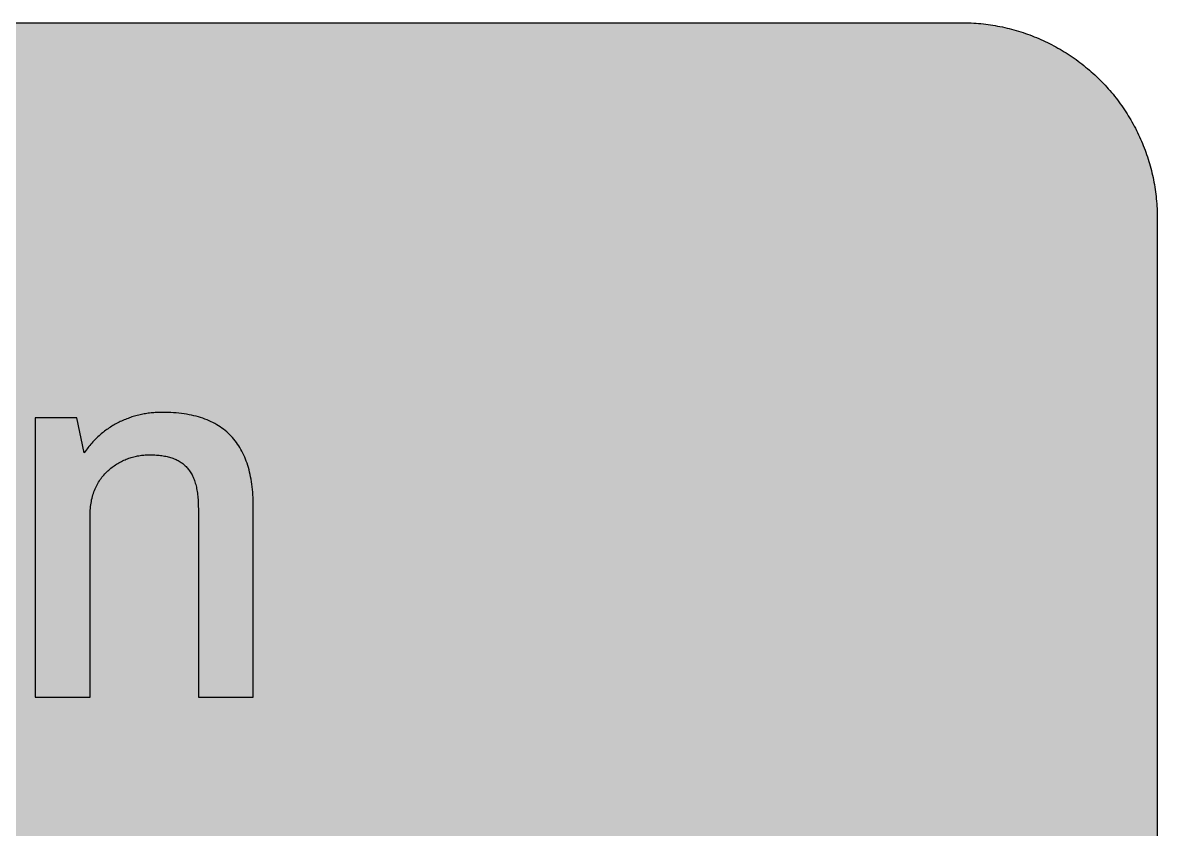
# Model space of a CAD drawing. Header units: millimetres. Extents: x 0 to 212, y 0 to 116.
# Drawn here: x 129.9 to 211.7, y 58.3 to 116.5 of the extents above; entities that cross this region are included whole.
import ezdxf

# ---------------------------------------------------------------- set-up
doc = ezdxf.new("R2010")
doc.units = ezdxf.units.MM

msp = doc.modelspace()

# ---------------------------------------------------------------- hatches: boundary and pattern name
for color, points in [(254, [(14.1633, 0.0536), (13.9878, 0.0533), (13.8125, 0.0559), (13.6373, 0.061), (13.462, 0.0686), (13.2893, 0.0787), (13.114, 0.0914), (12.9413, 0.1041), (12.7686, 0.1219), (12.5959, 0.1397), (12.4231, 0.16), (12.2504, 0.1829), (12.0777, 0.2057), (11.9075, 0.2337), (11.7373, 0.2616), (11.5672, 0.2921), (11.397, 0.3251), (11.2268, 0.3607), (11.0592, 0.3988), (10.8915, 0.4369), (10.7239, 0.4775), (10.5562, 0.5207), (10.3886, 0.5664), (10.2235, 0.6121), (10.0584, 0.6629), (9.8933, 0.7137), (9.7307, 0.7671), (9.5682, 0.8204), (9.4056, 0.8788), (9.2431, 0.9373), (9.083, 0.9982), (8.923, 1.0617), (8.763, 1.1252), (8.6055, 1.1938), (8.4455, 1.2624), (8.2906, 1.331), (8.1331, 1.4046), (7.9781, 1.4783), (7.8232, 1.5545), (7.6708, 1.6332), (7.5184, 1.7145), (7.366, 1.7958), (7.2161, 1.8796), (7.0663, 1.966), (6.919, 2.0523), (6.7716, 2.1438), (6.6243, 2.2352), (6.4795, 2.3266), (6.3348, 2.4232), (6.19, 2.5197), (6.0477, 2.6187), (5.908, 2.7178), (5.7683, 2.8194), (5.6286, 2.9235), (5.4915, 3.0302), (5.3543, 3.1369), (5.2197, 3.2461), (5.0851, 3.3579), (4.953, 3.4722), (4.8209, 3.5865), (4.6914, 3.7033), (4.5644, 3.8202), (4.4348, 3.9395), (4.3104, 4.0615), (4.1859, 4.1859), (4.0615, 4.3104), (3.9395, 4.4348), (3.8202, 4.5618), (3.7033, 4.6914), (3.5865, 4.8209), (3.4722, 4.953), (3.3579, 5.0851), (3.2487, 5.2197), (3.1369, 5.3543), (3.0302, 5.4915), (2.9235, 5.6286), (2.8194, 5.7683), (2.7178, 5.908), (2.6187, 6.0477), (2.5197, 6.19), (2.4232, 6.3348), (2.3266, 6.477), (2.2352, 6.6243), (2.1438, 6.7691), (2.0523, 6.919), (1.966, 7.0663), (1.8796, 7.2161), (1.7958, 7.366), (1.7145, 7.5184), (1.6332, 7.6708), (1.5545, 7.8232), (1.4783, 7.9781), (1.4046, 8.1331), (1.331, 8.2906), (1.2598, 8.4455), (1.1913, 8.603), (1.1252, 8.763), (1.0592, 8.923), (0.9982, 9.083), (0.9373, 9.2431), (0.8763, 9.4056), (0.8204, 9.5682), (0.7645, 9.7307), (0.7112, 9.8933), (0.6604, 10.0584), (0.6121, 10.2235), (0.5639, 10.3911), (0.5207, 10.5562), (0.4775, 10.7239), (0.4343, 10.8915), (0.3962, 11.0592), (0.3607, 11.2268), (0.3251, 11.397), (0.2921, 11.5672), (0.2616, 11.7373), (0.2311, 11.9075), (0.2057, 12.0802), (0.1803, 12.2504), (0.1575, 12.4231), (0.1372, 12.5959), (0.1194, 12.7686), (0.1041, 12.9413), (0.0889, 13.1166), (0.0787, 13.2893), (0.0686, 13.4645), (0.061, 13.6373), (0.0559, 13.8125), (0.0508, 13.9878), (0.0508, 14.163), (0.0522, 102.3592), (0.0508, 102.5322), (0.0559, 102.7074), (0.061, 102.8827), (0.0686, 103.058), (0.0787, 103.2307), (0.0889, 103.4059), (0.1041, 103.5787), (0.1194, 103.7514), (0.1372, 103.9241), (0.1575, 104.0968), (0.1803, 104.2695), (0.2057, 104.4423), (0.2311, 104.6124), (0.2616, 104.7826), (0.2921, 104.9528), (0.3251, 105.123), (0.3607, 105.2932), (0.3962, 105.4608), (0.4343, 105.6284), (0.4775, 105.7961), (0.5207, 105.9637), (0.5639, 106.1314), (0.6121, 106.2965), (0.6604, 106.4616), (0.7112, 106.6267), (0.7645, 106.7892), (0.8204, 106.9518), (0.8763, 107.1143), (0.9373, 107.2769), (0.9982, 107.4369), (1.0592, 107.5969), (1.1252, 107.757), (1.1913, 107.9144), (1.2598, 108.0745), (1.331, 108.2294), (1.4046, 108.3869), (1.4783, 108.5418), (1.5545, 108.6968), (1.6332, 108.8492), (1.7145, 109.0016), (1.7958, 109.154), (1.8796, 109.3038), (1.966, 109.4537), (2.0523, 109.601), (2.1438, 109.7483), (2.2352, 109.8956), (2.3266, 110.0404), (2.4232, 110.1852), (2.5197, 110.33), (2.6187, 110.4722), (2.7178, 110.6119), (2.8194, 110.7516), (2.9235, 110.8913), (3.0302, 111.0285), (3.1369, 111.1656), (3.2487, 111.3003), (3.3579, 111.4349), (3.4722, 111.567), (3.5865, 111.699), (3.7033, 111.8286), (3.8202, 111.9556), (3.9395, 112.0851), (4.0615, 112.2096), (4.1859, 112.334), (4.3104, 112.4585), (4.4348, 112.5804), (4.5644, 112.6998), (4.6914, 112.8166), (4.8209, 112.9335), (4.953, 113.0478), (5.0851, 113.1621), (5.2197, 113.2713), (5.3543, 113.3831), (5.4915, 113.4897), (5.6286, 113.5964), (5.7683, 113.7006), (5.908, 113.8022), (6.0477, 113.9012), (6.19, 114.0003), (6.3348, 114.0968), (6.4795, 114.1933), (6.6243, 114.2848), (6.7716, 114.3762), (6.919, 114.4676), (7.0663, 114.554), (7.2161, 114.6404), (7.366, 114.7242), (7.5184, 114.8055), (7.6708, 114.8867), (7.8232, 114.9655), (7.9781, 115.0417), (8.1331, 115.1153), (8.2906, 115.189), (8.4455, 115.2601), (8.6055, 115.3287), (8.763, 115.3947), (8.923, 115.4608), (9.083, 115.5217), (9.2431, 115.5827), (9.4056, 115.6437), (9.5682, 115.6995), (9.7307, 115.7554), (9.8933, 115.8088), (10.0584, 115.8596), (10.2235, 115.9078), (10.3886, 115.9561), (10.5562, 115.9993), (10.7239, 116.0424), (10.8915, 116.0856), (11.0592, 116.1237), (11.2268, 116.1593), (11.397, 116.1948), (11.5672, 116.2279), (11.7373, 116.2583), (11.9075, 116.2888), (12.0777, 116.3142), (12.2504, 116.3396), (12.4231, 116.3625), (12.5959, 116.3828), (12.7686, 116.4006), (12.9413, 116.4158), (13.114, 116.4311), (13.2893, 116.4412), (13.462, 116.4514), (13.6373, 116.459), (13.8125, 116.4641), (13.9878, 116.4692), (14.163, 116.4692), (197.6078, 116.4703), (197.7822, 116.4692), (197.9574, 116.4641), (198.1327, 116.459), (198.3054, 116.4514), (198.4807, 116.4412), (198.6534, 116.4311), (198.8287, 116.4158), (199.0014, 116.4006), (199.1741, 116.3828), (199.3468, 116.3625), (199.5195, 116.3396), (199.6897, 116.3142), (199.8624, 116.2888), (200.0326, 116.2583), (200.2028, 116.2279), (200.373, 116.1948), (200.5432, 116.1593), (200.7108, 116.1237), (200.8784, 116.0856), (201.0461, 116.0424), (201.2137, 115.9993), (201.3788, 115.9561), (201.5465, 115.9078), (201.7116, 115.8596), (201.8767, 115.8088), (202.0392, 115.7554), (202.2018, 115.6995), (202.3643, 115.6437), (202.5269, 115.5827), (202.6869, 115.5217), (202.8469, 115.4608), (203.007, 115.3947), (203.167, 115.3287), (203.3245, 115.2601), (203.4794, 115.189), (203.6369, 115.1153), (203.7918, 115.0417), (203.9468, 114.9655), (204.0992, 114.8867), (204.2516, 114.8055), (204.404, 114.7242), (204.5538, 114.6404), (204.7037, 114.554), (204.8535, 114.4676), (205.0009, 114.3762), (205.1456, 114.2848), (205.293, 114.1933), (205.4352, 114.0968), (205.58, 114.0003), (205.7222, 113.9012), (205.8619, 113.8022), (206.0016, 113.7006), (206.1413, 113.5964), (206.2785, 113.4897), (206.4156, 113.3831), (206.5503, 113.2713), (206.6849, 113.1621), (206.817, 113.0478), (206.949, 112.9335), (207.0786, 112.8166), (207.2081, 112.6998), (207.3351, 112.5804), (207.4596, 112.4585), (207.584, 112.334), (207.7085, 112.2096), (207.8304, 112.0851), (207.9498, 111.9556), (208.0666, 111.8286), (208.1835, 111.699), (208.2978, 111.567), (208.4121, 111.4349), (208.5238, 111.3003), (208.6331, 111.1656), (208.7397, 111.0285), (208.8464, 110.8913), (208.9506, 110.7516), (209.0522, 110.6119), (209.1512, 110.4722), (209.2503, 110.33), (209.3468, 110.1852), (209.4433, 110.0404), (209.5348, 109.8956), (209.6262, 109.7483), (209.7176, 109.601), (209.804, 109.4537), (209.8904, 109.3038), (209.9742, 109.154), (210.0555, 109.0016), (210.1367, 108.8492), (210.2155, 108.6968), (210.2917, 108.5418), (210.3653, 108.3869), (210.439, 108.2294), (210.5076, 108.0745), (210.5762, 107.9144), (210.6447, 107.757), (210.7082, 107.5969), (210.7717, 107.4369), (210.8327, 107.2769), (210.8911, 107.1143), (210.9495, 106.9518), (211.0029, 106.7892), (211.0562, 106.6267), (211.107, 106.4616), (211.1578, 106.2965), (211.2035, 106.1314), (211.2493, 105.9637), (211.2924, 105.7961), (211.3331, 105.6284), (211.3712, 105.4608), (211.4093, 105.2932), (211.4448, 105.123), (211.4779, 104.9528), (211.5083, 104.7826), (211.5363, 104.6124), (211.5642, 104.4423), (211.5871, 104.2695), (211.6099, 104.0968), (211.6303, 103.9241), (211.648, 103.7514), (211.6658, 103.5787), (211.6785, 103.4059), (211.6912, 103.2307), (211.7014, 103.058), (211.709, 102.8827), (211.7141, 102.7074), (211.7166, 102.5322), (211.7166, 102.3569), (211.7189, 14.1647), (211.7166, 13.9878), (211.7141, 13.8125), (211.709, 13.6373), (211.7014, 13.4645), (211.6912, 13.2893), (211.6785, 13.1166), (211.6658, 12.9413), (211.648, 12.7686), (211.6303, 12.5959), (211.6099, 12.4231), (211.5871, 12.2504), (211.5642, 12.0802), (211.5363, 11.9075), (211.5083, 11.7373), (211.4779, 11.5672), (211.4448, 11.397), (211.4093, 11.2268), (211.3712, 11.0592), (211.3331, 10.8915), (211.2924, 10.7239), (211.2493, 10.5562), (211.2035, 10.3911), (211.1578, 10.2235), (211.107, 10.0584), (211.0562, 9.8933), (211.0029, 9.7307), (210.9495, 9.5682), (210.8911, 9.4056), (210.8327, 9.2431), (210.7717, 9.083), (210.7082, 8.923), (210.6447, 8.763), (210.5762, 8.603), (210.5076, 8.4455), (210.439, 8.2906), (210.3653, 8.1331), (210.2917, 7.9781), (210.2155, 7.8232), (210.1367, 7.6708), (210.0555, 7.5184), (209.9742, 7.366), (209.8904, 7.2161), (209.804, 7.0663), (209.7176, 6.919), (209.6262, 6.7691), (209.5348, 6.6243), (209.4433, 6.477), (209.3468, 6.3348), (209.2503, 6.19), (209.1512, 6.0477), (209.0522, 5.908), (208.9506, 5.7683), (208.8464, 5.6286), (208.7397, 5.4915), (208.6331, 5.3543), (208.5238, 5.2197), (208.4121, 5.0851), (208.2978, 4.953), (208.1835, 4.8209), (208.0666, 4.6914), (207.9498, 4.5618), (207.8304, 4.4348), (207.7085, 4.3104), (207.584, 4.1859), (207.4596, 4.0615), (207.3351, 3.9395), (207.2081, 3.8202), (207.0786, 3.7033), (206.949, 3.5865), (206.817, 3.4722), (206.6849, 3.3579), (206.5503, 3.2461), (206.4156, 3.1369), (206.2785, 3.0302), (206.1413, 2.9235), (206.0016, 2.8194), (205.8619, 2.7178), (205.7222, 2.6187), (205.58, 2.5197), (205.4352, 2.4232), (205.293, 2.3266), (205.1456, 2.2352), (205.0009, 2.1438), (204.8535, 2.0523), (204.7037, 1.966), (204.5538, 1.8796), (204.404, 1.7958), (204.2516, 1.7145), (204.0992, 1.6332), (203.9468, 1.5545), (203.7918, 1.4783), (203.6369, 1.4046), (203.4794, 1.331), (203.3245, 1.2624), (203.167, 1.1938), (203.007, 1.1252), (202.8469, 1.0617), (202.6869, 0.9982), (202.5269, 0.9373), (202.3643, 0.8788), (202.2018, 0.8204), (202.0392, 0.7671), (201.8767, 0.7137), (201.7116, 0.6629), (201.5465, 0.6121), (201.3788, 0.5664), (201.2137, 0.5207), (201.0461, 0.4775), (200.8784, 0.4369), (200.7108, 0.3988), (200.5432, 0.3607), (200.373, 0.3251), (200.2028, 0.2921), (200.0326, 0.2616), (199.8624, 0.2337), (199.6897, 0.2057), (199.5195, 0.1829), (199.3468, 0.16), (199.1741, 0.1397), (199.0014, 0.1219), (198.8287, 0.1041), (198.6534, 0.0914), (198.4807, 0.0787), (198.3054, 0.0686), (198.1327, 0.061), (197.9574, 0.0559), (197.7822, 0.0533), (197.6069, 0.0533)]), (59, [(146.5157, 67.787), (146.5157, 81.6003), (146.5123, 81.8058), (146.5072, 82.009), (146.4996, 82.2071), (146.4894, 82.4052), (146.4767, 82.5983), (146.4589, 82.7888), (146.4412, 82.9742), (146.4183, 83.1596), (146.3904, 83.3399), (146.3624, 83.5177), (146.3294, 83.693), (146.2938, 83.8657), (146.2557, 84.0334), (146.2151, 84.1985), (146.1694, 84.361), (146.1237, 84.521), (146.0729, 84.676), (146.017, 84.8309), (145.9611, 84.9782), (145.9001, 85.1256), (145.8366, 85.2703), (145.7706, 85.41), (145.6995, 85.5472), (145.6258, 85.6793), (145.5496, 85.8114), (145.4709, 85.9384), (145.3871, 86.0628), (145.3007, 86.1822), (145.2118, 86.3016), (145.1178, 86.4159), (145.0238, 86.5276), (144.9248, 86.6343), (144.8206, 86.7385), (144.714, 86.8401), (144.6047, 86.9391), (144.493, 87.0331), (144.3787, 87.1271), (144.2593, 87.2134), (144.1348, 87.2998), (144.0104, 87.3811), (143.8808, 87.4598), (143.7488, 87.536), (143.6116, 87.6071), (143.4719, 87.6757), (143.3297, 87.7418), (143.1823, 87.8053), (143.0325, 87.8637), (142.8801, 87.9196), (142.7226, 87.9704), (142.5626, 88.0186), (142.4, 88.0643), (142.2324, 88.1075), (142.0622, 88.1456), (141.8895, 88.1812), (141.7117, 88.2142), (141.5313, 88.2421), (141.3459, 88.2675), (141.158, 88.2904), (140.9675, 88.3082), (140.7719, 88.3234), (140.5738, 88.3361), (140.3706, 88.3437), (140.1648, 88.3488), (139.9565, 88.3514), (139.8549, 88.3514), (139.7533, 88.3488), (139.6517, 88.3463), (139.5501, 88.3412), (139.4485, 88.3336), (139.3469, 88.326), (139.2479, 88.3183), (139.1463, 88.3082), (139.0447, 88.2955), (138.9456, 88.2828), (138.8466, 88.2675), (138.7475, 88.2523), (138.6459, 88.2345), (138.5494, 88.2167), (138.4503, 88.1964), (138.3513, 88.1736), (138.2522, 88.1507), (138.1557, 88.1278), (138.0592, 88.1024), (137.9626, 88.0745), (137.8661, 88.0466), (137.7696, 88.0161), (137.6731, 87.9856), (137.5791, 87.9526), (137.4851, 87.917), (137.3911, 87.8815), (137.2972, 87.8459), (137.2032, 87.8078), (137.1117, 87.7672), (137.0203, 87.7265), (136.9289, 87.6833), (136.8374, 87.6376), (136.746, 87.5919), (136.6571, 87.5462), (136.5682, 87.4954), (136.4793, 87.4471), (136.3929, 87.3938), (136.3066, 87.343), (136.2202, 87.2871), (136.1338, 87.2312), (136.0475, 87.1728), (135.9637, 87.1144), (135.8824, 87.0534), (135.7986, 86.9925), (135.7173, 86.929), (135.636, 86.8655), (135.5547, 86.7994), (135.476, 86.7308), (135.3972, 86.6623), (135.3185, 86.5911), (135.2423, 86.5175), (135.1661, 86.4438), (135.0924, 86.3702), (135.0188, 86.2914), (134.9451, 86.2127), (134.8715, 86.1339), (134.8003, 86.0527), (134.7318, 85.9688), (134.6606, 85.885), (134.5921, 85.7987), (134.526, 85.7123), (134.46, 85.6234), (134.3939, 85.532), (134.3304, 85.4405), (133.7882, 87.9655), (130.7994, 87.9655), (130.7994, 67.787), (134.7583, 67.787), (134.7583, 81.0186), (134.7597, 81.1555), (134.7648, 81.2902), (134.7724, 81.4222), (134.7851, 81.5518), (134.7978, 81.6788), (134.8181, 81.8032), (134.8384, 81.9277), (134.8613, 82.0471), (134.8892, 82.1665), (134.9197, 82.2808), (134.9527, 82.3951), (134.9883, 82.5068), (135.0264, 82.616), (135.067, 82.7227), (135.1102, 82.8269), (135.1559, 82.9285), (135.2042, 83.0275), (135.255, 83.1266), (135.3083, 83.2206), (135.3617, 83.3145), (135.4201, 83.406), (135.4785, 83.4949), (135.5395, 83.5812), (135.603, 83.6651), (135.669, 83.7463), (135.7351, 83.8251), (135.8062, 83.9038), (135.8748, 83.9775), (135.9484, 84.0511), (136.0221, 84.1223), (136.0957, 84.1908), (136.1719, 84.2569), (136.2507, 84.3229), (136.3294, 84.3839), (136.4107, 84.4448), (136.492, 84.5033), (136.5758, 84.5591), (136.6596, 84.6125), (136.7434, 84.6633), (136.8298, 84.7141), (136.9162, 84.7598), (137.0025, 84.8055), (137.0914, 84.8487), (137.1803, 84.8893), (137.2692, 84.93), (137.3581, 84.9655), (137.4496, 85.0011), (137.5385, 85.0341), (137.6299, 85.0646), (137.7213, 85.0951), (137.8128, 85.1205), (137.9042, 85.1459), (137.9957, 85.1687), (138.0871, 85.1891), (138.1785, 85.2068), (138.27, 85.2246), (138.3614, 85.2399), (138.4503, 85.2526), (138.5418, 85.2627), (138.6307, 85.2703), (138.7221, 85.278), (138.811, 85.283), (138.8974, 85.2856), (138.9863, 85.2856), (139.098, 85.2856), (139.2072, 85.283), (139.3165, 85.2805), (139.4231, 85.2754), (139.5273, 85.2678), (139.6314, 85.2602), (139.7305, 85.25), (139.8295, 85.2399), (139.9286, 85.2272), (140.0226, 85.2119), (140.1166, 85.1967), (140.208, 85.1789), (140.2994, 85.1586), (140.3883, 85.1383), (140.4747, 85.1154), (140.5585, 85.09), (140.6423, 85.0621), (140.7236, 85.0341), (140.8024, 85.0036), (140.8811, 84.9732), (140.9573, 84.9401), (141.031, 84.9046), (141.1021, 84.8665), (141.1732, 84.8258), (141.2418, 84.7852), (141.3104, 84.742), (141.3739, 84.6963), (141.4374, 84.648), (141.4983, 84.5998), (141.5593, 84.5464), (141.6177, 84.4931), (141.6736, 84.4372), (141.7295, 84.3788), (141.7803, 84.3204), (141.8336, 84.2569), (141.8819, 84.1934), (141.9301, 84.1273), (141.9758, 84.0588), (142.019, 83.9851), (142.0622, 83.914), (142.1028, 83.8378), (142.1409, 83.759), (142.179, 83.6778), (142.2146, 83.5965), (142.2476, 83.5101), (142.2781, 83.4238), (142.3086, 83.3323), (142.3365, 83.2409), (142.3645, 83.1444), (142.3899, 83.0478), (142.4127, 82.9488), (142.433, 82.8446), (142.4534, 82.7405), (142.4711, 82.6313), (142.4864, 82.5221), (142.5016, 82.4078), (142.5143, 82.2935), (142.527, 82.1741), (142.5346, 82.0522), (142.5423, 81.9302), (142.5499, 81.8032), (142.5524, 81.6737), (142.555, 81.5416), (142.5575, 81.407), (142.5582, 67.787)])]:
    msp.add_hatch(color=color).paths.add_polyline_path(points)
h = msp.add_hatch(color=59)
h.paths.add_polyline_path([(14.1633, 3.5814), (13.8887, 3.5839), (13.6169, 3.5941), (13.3477, 3.6119), (13.081, 3.6347), (12.8143, 3.6652), (12.5501, 3.7008), (12.2885, 3.7465), (12.0294, 3.7948), (11.7729, 3.8506), (11.5164, 3.9141), (11.2649, 3.9827), (11.016, 4.0564), (10.7671, 4.1351), (10.5232, 4.2215), (10.2819, 4.3129), (10.0432, 4.412), (9.8069, 4.5161), (9.5733, 4.6228), (9.3447, 4.7371), (9.1186, 4.8565), (8.8951, 4.9809), (8.6741, 5.113), (8.4582, 5.2476), (8.2448, 5.3873), (8.0366, 5.5321), (7.8308, 5.682), (7.6276, 5.8369), (7.4295, 5.9969), (7.2365, 6.1595), (7.046, 6.3297), (6.8605, 6.5024), (6.6777, 6.6802), (6.5024, 6.8605), (6.3271, 7.046), (6.1595, 7.2365), (5.9969, 7.432), (5.8369, 7.6302), (5.682, 7.8308), (5.5321, 8.0366), (5.3873, 8.2448), (5.2451, 8.4582), (5.1105, 8.6741), (4.9809, 8.8951), (4.8565, 9.1186), (4.7371, 9.3447), (4.6228, 9.5758), (4.5136, 9.8069), (4.4094, 10.0432), (4.3129, 10.2819), (4.2215, 10.5232), (4.1351, 10.7696), (4.0538, 11.016), (3.9802, 11.2649), (3.9116, 11.5189), (3.8506, 11.7729), (3.7948, 12.0294), (3.744, 12.2911), (3.7008, 12.5527), (3.6627, 12.8143), (3.6322, 13.081), (3.6093, 13.3502), (3.5916, 13.6195), (3.5814, 13.8913), (3.5789, 14.163), (3.58, 102.3592), (3.5814, 102.6312), (3.5916, 102.903), (3.6093, 103.1723), (3.6322, 103.439), (3.6627, 103.7057), (3.7008, 103.9698), (3.744, 104.2314), (3.7948, 104.4905), (3.8506, 104.7471), (3.9116, 105.0036), (3.9802, 105.2551), (4.0538, 105.504), (4.1351, 105.7529), (4.2215, 105.9967), (4.3129, 106.238), (4.4094, 106.4768), (4.5136, 106.713), (4.6228, 106.9467), (4.7371, 107.1753), (4.8565, 107.4014), (4.9809, 107.6249), (5.1105, 107.8459), (5.2451, 108.0618), (5.3873, 108.2751), (5.5321, 108.4834), (5.682, 108.6891), (5.8369, 108.8923), (5.9969, 109.0905), (6.1595, 109.2835), (6.3271, 109.474), (6.5024, 109.6594), (6.6777, 109.8423), (6.8605, 110.0176), (7.046, 110.1928), (7.2365, 110.3605), (7.4295, 110.523), (7.6276, 110.683), (7.8308, 110.838), (8.0366, 110.9878), (8.2448, 111.1326), (8.4582, 111.2749), (8.6741, 111.4095), (8.8951, 111.539), (9.1186, 111.6635), (9.3447, 111.7829), (9.5733, 111.8972), (9.8069, 112.0064), (10.0432, 112.1105), (10.2819, 112.207), (10.5232, 112.2985), (10.7671, 112.3848), (11.016, 112.4661), (11.2649, 112.5398), (11.5164, 112.6084), (11.7729, 112.6693), (12.0294, 112.7252), (12.2885, 112.776), (12.5501, 112.8192), (12.8143, 112.8573), (13.081, 112.8878), (13.3477, 112.9106), (13.6169, 112.9284), (13.8887, 112.9386), (14.163, 112.9411), (197.6078, 112.9425), (197.8787, 112.9386), (198.1505, 112.9284), (198.4197, 112.9106), (198.689, 112.8878), (198.9557, 112.8573), (199.2173, 112.8192), (199.4789, 112.776), (199.7405, 112.7252), (199.9971, 112.6693), (200.2511, 112.6084), (200.5051, 112.5398), (200.754, 112.4661), (201.0004, 112.3848), (201.2467, 112.2985), (201.488, 112.207), (201.7268, 112.1105), (201.963, 112.0064), (202.1942, 111.8972), (202.4253, 111.7829), (202.6514, 111.6635), (202.8749, 111.539), (203.0959, 111.4095), (203.3118, 111.2749), (203.5251, 111.1326), (203.7334, 110.9878), (203.9391, 110.838), (204.1398, 110.683), (204.3379, 110.523), (204.5335, 110.3605), (204.724, 110.1928), (204.9094, 110.0176), (205.0898, 109.8423), (205.2676, 109.6594), (205.4403, 109.474), (205.6105, 109.2835), (205.773, 109.0905), (205.933, 108.8923), (206.088, 108.6891), (206.2378, 108.4834), (206.3826, 108.2751), (206.5223, 108.0618), (206.6569, 107.8459), (206.789, 107.6249), (206.9135, 107.4014), (207.0329, 107.1753), (207.1472, 106.9467), (207.2538, 106.713), (207.358, 106.4768), (207.457, 106.238), (207.5485, 105.9967), (207.6348, 105.7529), (207.7136, 105.504), (207.7872, 105.2551), (207.8558, 105.0036), (207.9193, 104.7471), (207.9752, 104.4905), (208.0235, 104.2314), (208.0692, 103.9698), (208.1047, 103.7057), (208.1352, 103.439), (208.1581, 103.1723), (208.1759, 102.903), (208.186, 102.6312), (208.1911, 102.3569), (208.1911, 14.1647), (208.186, 13.8913), (208.1759, 13.6195), (208.1581, 13.3502), (208.1352, 13.081), (208.1047, 12.8143), (208.0692, 12.5527), (208.0235, 12.2911), (207.9752, 12.0294), (207.9193, 11.7729), (207.8558, 11.5189), (207.7872, 11.2649), (207.7136, 11.016), (207.6348, 10.7696), (207.5485, 10.5232), (207.457, 10.2819), (207.358, 10.0432), (207.2538, 9.8069), (207.1472, 9.5758), (207.0329, 9.3447), (206.9135, 9.1186), (206.789, 8.8951), (206.6569, 8.6741), (206.5223, 8.4582), (206.3826, 8.2448), (206.2378, 8.0366), (206.088, 7.8308), (205.933, 7.6302), (205.773, 7.432), (205.6105, 7.2365), (205.4403, 7.046), (205.2676, 6.8605), (205.0898, 6.6802), (204.9094, 6.5024), (204.724, 6.3297), (204.5335, 6.1595), (204.3379, 5.9969), (204.1398, 5.8369), (203.9391, 5.682), (203.7334, 5.5321), (203.5251, 5.3873), (203.3118, 5.2476), (203.0959, 5.113), (202.8749, 4.9809), (202.6514, 4.8565), (202.4253, 4.7371), (202.1942, 4.6228), (201.963, 4.5161), (201.7268, 4.412), (201.488, 4.3129), (201.2467, 4.2215), (201.0004, 4.1351), (200.754, 4.0564), (200.5051, 3.9827), (200.2511, 3.9141), (199.9971, 3.8506), (199.7405, 3.7948), (199.4789, 3.7465), (199.2173, 3.7008), (198.9557, 3.6652), (198.689, 3.6347), (198.4197, 3.6119), (198.1505, 3.5941), (197.8787, 3.5839), (197.6069, 3.5789)])
h.paths.add_polyline_path([(14.1633, 8.8731), (14.0259, 8.8748), (13.8887, 8.8798), (13.7541, 8.8875), (13.622, 8.9002), (13.4874, 8.9154), (13.3553, 8.9332), (13.2258, 8.9535), (13.0962, 8.9789), (12.9667, 9.0068), (12.8397, 9.0373), (12.7127, 9.0729), (12.5882, 9.1084), (12.4663, 9.1491), (12.3419, 9.1923), (12.2225, 9.238), (12.1031, 9.2888), (11.9837, 9.3396), (11.8694, 9.3929), (11.7526, 9.4513), (11.6408, 9.5098), (11.5291, 9.5733), (11.4198, 9.6368), (11.3106, 9.7053), (11.2039, 9.7765), (11.0998, 9.8476), (10.9957, 9.9238), (10.8966, 10), (10.7975, 10.0787), (10.6985, 10.1625), (10.6045, 10.2464), (10.5105, 10.3327), (10.4216, 10.4216), (10.3327, 10.5131), (10.2464, 10.6045), (10.16, 10.701), (10.0787, 10.7975), (10, 10.8966), (9.9212, 10.9982), (9.8476, 11.0998), (9.7739, 11.2039), (9.7053, 11.3106), (9.6368, 11.4198), (9.5707, 11.5291), (9.5098, 11.6408), (9.4488, 11.7551), (9.3929, 11.8694), (9.337, 11.9863), (9.2862, 12.1031), (9.238, 12.2225), (9.1923, 12.3444), (9.1491, 12.4663), (9.1084, 12.5908), (9.0703, 12.7152), (9.0373, 12.8397), (9.0068, 12.9692), (8.9789, 13.0962), (8.9535, 13.2258), (8.9306, 13.3579), (8.9129, 13.4899), (8.8976, 13.622), (8.8849, 13.7566), (8.8773, 13.8913), (8.8722, 14.0259), (8.8697, 14.163), (8.8717, 102.3592), (8.8722, 102.4941), (8.8773, 102.6312), (8.8849, 102.7659), (8.8976, 102.8979), (8.9129, 103.0326), (8.9306, 103.1646), (8.9535, 103.2942), (8.9789, 103.4237), (9.0068, 103.5533), (9.0373, 103.6803), (9.0703, 103.8073), (9.1084, 103.9317), (9.1491, 104.0536), (9.1923, 104.1781), (9.238, 104.2975), (9.2862, 104.4169), (9.337, 104.5362), (9.3929, 104.6505), (9.4488, 104.7674), (9.5098, 104.8791), (9.5707, 104.9909), (9.6368, 105.1001), (9.7053, 105.2093), (9.7739, 105.316), (9.8476, 105.4202), (9.9212, 105.5243), (10, 105.6234), (10.0787, 105.7224), (10.16, 105.8215), (10.2464, 105.9155), (10.3327, 106.0094), (10.4216, 106.0983), (10.5105, 106.1872), (10.6045, 106.2736), (10.6985, 106.36), (10.7975, 106.4412), (10.8966, 106.52), (10.9957, 106.5987), (11.0998, 106.6724), (11.2039, 106.746), (11.3106, 106.8146), (11.4198, 106.8832), (11.5291, 106.9492), (11.6408, 107.0102), (11.7526, 107.0712), (11.8694, 107.127), (11.9837, 107.1829), (12.1031, 107.2337), (12.2225, 107.282), (12.3419, 107.3277), (12.4663, 107.3709), (12.5882, 107.4115), (12.7127, 107.4496), (12.8397, 107.4826), (12.9667, 107.5131), (13.0962, 107.5411), (13.2258, 107.5665), (13.3553, 107.5893), (13.4874, 107.6071), (13.622, 107.6223), (13.7541, 107.635), (13.8887, 107.6427), (14.0259, 107.6477), (14.163, 107.6503), (197.6078, 107.6508), (197.7441, 107.6477), (197.8787, 107.6427), (198.0133, 107.635), (198.1479, 107.6223), (198.28, 107.6071), (198.4121, 107.5893), (198.5442, 107.5665), (198.6737, 107.5411), (198.8007, 107.5131), (198.9303, 107.4826), (199.0547, 107.4496), (199.1792, 107.4115), (199.3036, 107.3709), (199.4256, 107.3277), (199.5475, 107.282), (199.6669, 107.2337), (199.7837, 107.1829), (199.9005, 107.127), (200.0148, 107.0712), (200.1291, 107.0102), (200.2409, 106.9492), (200.3501, 106.8832), (200.4593, 106.8146), (200.566, 106.746), (200.6702, 106.6724), (200.7718, 106.5987), (200.8734, 106.52), (200.9724, 106.4412), (201.0689, 106.36), (201.1655, 106.2736), (201.2569, 106.1872), (201.3483, 106.0983), (201.4372, 106.0094), (201.5236, 105.9155), (201.6074, 105.8215), (201.6912, 105.7224), (201.77, 105.6234), (201.8462, 105.5243), (201.9224, 105.4202), (201.9935, 105.316), (202.0646, 105.2093), (202.1332, 105.1001), (202.1967, 104.9909), (202.2602, 104.8791), (202.3186, 104.7674), (202.377, 104.6505), (202.4304, 104.5362), (202.4812, 104.4169), (202.532, 104.2975), (202.5777, 104.1781), (202.6209, 104.0536), (202.6615, 103.9317), (202.6971, 103.8073), (202.7326, 103.6803), (202.7631, 103.5533), (202.7911, 103.4237), (202.8165, 103.2942), (202.8368, 103.1646), (202.8546, 103.0326), (202.8698, 102.8979), (202.8825, 102.7659), (202.8901, 102.6312), (202.8952, 102.4941), (202.8977, 102.3569), (202.8994, 14.1647), (202.8952, 14.0259), (202.8901, 13.8913), (202.8825, 13.7566), (202.8698, 13.622), (202.8546, 13.4899), (202.8368, 13.3579), (202.8165, 13.2258), (202.7911, 13.0962), (202.7631, 12.9692), (202.7326, 12.8397), (202.6971, 12.7152), (202.6615, 12.5908), (202.6209, 12.4663), (202.5777, 12.3444), (202.532, 12.2225), (202.4812, 12.1031), (202.4304, 11.9863), (202.377, 11.8694), (202.3186, 11.7551), (202.2602, 11.6408), (202.1967, 11.5291), (202.1332, 11.4198), (202.0646, 11.3106), (201.9935, 11.2039), (201.9224, 11.0998), (201.8462, 10.9982), (201.77, 10.8966), (201.6912, 10.7975), (201.6074, 10.701), (201.5236, 10.6045), (201.4372, 10.5131), (201.3483, 10.4216), (201.2569, 10.3327), (201.1655, 10.2464), (201.0689, 10.1625), (200.9724, 10.0787), (200.8734, 10), (200.7718, 9.9238), (200.6702, 9.8476), (200.566, 9.7765), (200.4593, 9.7053), (200.3501, 9.6368), (200.2409, 9.5733), (200.1291, 9.5098), (200.0148, 9.4513), (199.9005, 9.3929), (199.7837, 9.3396), (199.6669, 9.2888), (199.5475, 9.238), (199.4256, 9.1923), (199.3036, 9.1491), (199.1792, 9.1084), (199.0547, 9.0729), (198.9303, 9.0373), (198.8007, 9.0068), (198.6737, 8.9789), (198.5442, 8.9535), (198.4121, 8.9332), (198.28, 8.9154), (198.1479, 8.9002), (198.0133, 8.8875), (197.8787, 8.8798), (197.7441, 8.8748), (197.6069, 8.8722)], flags=16)
h = msp.add_hatch(color=59)
edge = h.paths.add_edge_path()
edge.add_line((156.4114, 60.6072), (156.5834, 60.6069))
edge.add_line((156.5834, 60.6069), (156.751, 60.612))
edge.add_line((156.751, 60.612), (156.9161, 60.6222))
edge.add_line((156.9161, 60.6222), (157.0787, 60.6323))
edge.add_line((157.0787, 60.6323), (157.2362, 60.6476))
edge.add_line((157.2362, 60.6476), (157.3911, 60.6654))
edge.add_line((157.3911, 60.6654), (157.5435, 60.6882))
edge.add_line((157.5435, 60.6882), (157.6908, 60.7136))
edge.add_line((157.6908, 60.7136), (157.8356, 60.7416))
edge.add_line((157.8356, 60.7416), (157.9753, 60.772))
edge.add_line((157.9753, 60.772), (158.115, 60.8076))
edge.add_line((158.115, 60.8076), (158.2496, 60.8457))
edge.add_line((158.2496, 60.8457), (158.3817, 60.8889))
edge.add_line((158.3817, 60.8889), (158.5112, 60.9346))
edge.add_line((158.5112, 60.9346), (158.6357, 60.9829))
edge.add_line((158.6357, 60.9829), (158.7602, 61.0337))
edge.add_line((158.7602, 61.0337), (158.8795, 61.0895))
edge.add_line((158.8795, 61.0895), (158.9964, 61.148))
edge.add_line((158.9964, 61.148), (159.1132, 61.2089))
edge.add_line((159.1132, 61.2089), (159.225, 61.2724))
edge.add_line((159.225, 61.2724), (159.3342, 61.341))
edge.add_line((159.3342, 61.341), (159.4409, 61.4121))
edge.add_line((159.4409, 61.4121), (159.5476, 61.4883))
edge.add_line((159.5476, 61.4883), (159.6492, 61.5671))
edge.add_line((159.6492, 61.5671), (159.7508, 61.6483))
edge.add_line((159.7508, 61.6483), (159.8473, 61.7322))
edge.add_line((159.8473, 61.7322), (159.9438, 61.8211))
edge.add_line((159.9438, 61.8211), (160.0378, 61.91))
edge.add_line((160.0378, 61.91), (160.1292, 62.0065))
edge.add_line((160.1292, 62.0065), (160.2181, 62.103))
edge.add_line((160.2181, 62.103), (160.307, 62.2046))
edge.add_line((160.307, 62.2046), (160.3934, 62.3087))
edge.add_line((160.3934, 62.3087), (160.4772, 62.4154))
edge.add_line((160.4772, 62.4154), (160.5585, 62.5272))
edge.add_line((160.5585, 62.5272), (160.6398, 62.6415))
edge.add_line((160.6398, 62.6415), (160.7185, 62.7583))
edge.add_line((160.7185, 62.7583), (160.7972, 62.8802))
edge.add_line((160.7972, 62.8802), (160.8734, 63.0022))
edge.add_line((160.8734, 63.0022), (160.9471, 63.1317))
edge.add_line((160.9471, 63.1317), (161.0208, 63.2612))
edge.add_line((161.0208, 63.2612), (161.0919, 63.3959))
edge.add_line((161.0919, 63.3959), (161.163, 63.5305))
edge.add_line((161.163, 63.5305), (161.2341, 63.6727))
edge.add_line((161.2341, 63.6727), (161.3027, 63.815))
edge.add_line((161.3027, 63.815), (161.3687, 63.9623))
edge.add_line((161.3687, 63.9623), (161.4373, 64.1121))
edge.add_line((161.4373, 64.1121), (161.5008, 64.2645))
edge.add_line((161.5008, 64.2645), (161.5669, 64.422))
edge.add_line((161.5669, 64.422), (161.6304, 64.5795))
edge.add_line((161.6304, 64.5795), (161.6939, 64.7421))
edge.add_line((161.6939, 64.7421), (161.7574, 64.9097))
edge.add_line((161.7574, 64.9097), (161.8183, 65.0773))
edge.add_line((161.8183, 65.0773), (161.8818, 65.2501))
edge.add_line((161.8818, 65.2501), (161.9428, 65.4253))
edge.add_line((161.9428, 65.4253), (162.0037, 65.6057))
edge.add_line((162.0037, 65.6057), (162.0622, 65.786))
edge.add_line((162.0622, 65.786), (162.1231, 65.9714))
edge.add_line((162.1231, 65.9714), (162.1841, 66.1619))
edge.add_line((162.1841, 66.1619), (162.2425, 66.3524))
edge.add_line((162.2425, 66.3524), (162.3009, 66.548))
edge.add_line((162.3009, 66.548), (162.3619, 66.7461))
edge.add_line((162.3619, 66.7461), (162.4203, 66.9468))
edge.add_line((162.4203, 66.9468), (162.4813, 67.15))
edge.add_line((162.4813, 67.15), (162.5422, 67.3583))
edge.add_line((162.5422, 67.3583), (168.5576, 87.9655))
edge.add_line((168.5576, 87.9655), (164.4826, 87.9655))
edge.add_line((164.4826, 87.9655), (160.0592, 70.7743))
edge.add_line((160.0592, 70.7743), (154.4712, 87.9655))
edge.add_line((154.4712, 87.9655), (150.2022, 87.9655))
edge.add_line((150.2022, 87.9655), (157.42, 67.787))
edge.add_line((157.42, 67.787), (158.8562, 67.787))
edge.add_line((158.8562, 67.787), (158.3902, 66.1952))
edge.add_line((158.3902, 66.1952), (158.3665, 66.1187))
edge.add_line((158.3665, 66.1187), (158.3461, 66.0476))
edge.add_line((158.3461, 66.0476), (158.3233, 65.9765))
edge.add_line((158.3233, 65.9765), (158.3004, 65.9054))
edge.add_line((158.3004, 65.9054), (158.2776, 65.8368))
edge.add_line((158.2776, 65.8368), (158.2547, 65.7682))
edge.add_line((158.2547, 65.7682), (158.2318, 65.7022))
edge.add_line((158.2318, 65.7022), (158.209, 65.6361))
edge.add_line((158.209, 65.6361), (158.1861, 65.5726))
edge.add_line((158.1861, 65.5726), (158.1607, 65.5091))
edge.add_line((158.1607, 65.5091), (158.1379, 65.4482))
edge.add_line((158.1379, 65.4482), (158.1125, 65.3872))
edge.add_line((158.1125, 65.3872), (158.0871, 65.3288))
edge.add_line((158.0871, 65.3288), (158.0617, 65.2704))
edge.add_line((158.0617, 65.2704), (158.0363, 65.2145))
edge.add_line((158.0363, 65.2145), (158.0083, 65.1586))
edge.add_line((158.0083, 65.1586), (157.9829, 65.1053))
edge.add_line((157.9829, 65.1053), (157.955, 65.0519))
edge.add_line((157.955, 65.0519), (157.927, 64.9986))
edge.add_line((157.927, 64.9986), (157.8991, 64.9478))
edge.add_line((157.8991, 64.9478), (157.8686, 64.8995))
edge.add_line((157.8686, 64.8995), (157.8407, 64.8513))
edge.add_line((157.8407, 64.8513), (157.8102, 64.803))
edge.add_line((157.8102, 64.803), (157.7797, 64.7573))
edge.add_line((157.7797, 64.7573), (157.7467, 64.7141))
edge.add_line((157.7467, 64.7141), (157.7162, 64.6709))
edge.add_line((157.7162, 64.6709), (157.6832, 64.6278))
edge.add_line((157.6832, 64.6278), (157.6476, 64.5871))
edge.add_line((157.6476, 64.5871), (157.6146, 64.5465))
edge.add_line((157.6146, 64.5465), (157.5791, 64.5084))
edge.add_line((157.5791, 64.5084), (157.5435, 64.4703))
edge.add_line((157.5435, 64.4703), (157.5054, 64.4322))
edge.add_line((157.5054, 64.4322), (157.4673, 64.3992))
edge.add_line((157.4673, 64.3992), (157.4292, 64.3636))
edge.add_line((157.4292, 64.3636), (157.3911, 64.3306))
edge.add_line((157.3911, 64.3306), (157.3505, 64.3001))
edge.add_line((157.3505, 64.3001), (157.3098, 64.2671))
edge.add_line((157.3098, 64.2671), (157.2666, 64.2391))
edge.add_line((157.2666, 64.2391), (157.2235, 64.2112))
edge.add_line((157.2235, 64.2112), (157.1777, 64.1833))
edge.add_line((157.1777, 64.1833), (157.132, 64.1579))
edge.add_line((157.132, 64.1579), (157.0863, 64.1325))
edge.add_line((157.0863, 64.1325), (157.0406, 64.1071))
edge.add_line((157.0406, 64.1071), (156.9898, 64.0867))
edge.add_line((156.9898, 64.0867), (156.9415, 64.0639))
edge.add_line((156.9415, 64.0639), (156.8907, 64.0436))
edge.add_line((156.8907, 64.0436), (156.8374, 64.0232))
edge.add_line((156.8374, 64.0232), (156.784, 64.0055))
edge.add_line((156.784, 64.0055), (156.7307, 63.9902))
edge.add_line((156.7307, 63.9902), (156.6748, 63.9724))
edge.add_line((156.6748, 63.9724), (156.6164, 63.9572))
edge.add_line((156.6164, 63.9572), (156.558, 63.9445))
edge.add_line((156.558, 63.9445), (156.4996, 63.9318))
edge.add_line((156.4996, 63.9318), (156.4386, 63.9216))
edge.add_line((156.4386, 63.9216), (156.3751, 63.9115))
edge.add_line((156.3751, 63.9115), (156.3116, 63.9013))
edge.add_line((156.3116, 63.9013), (156.2481, 63.8937))
edge.add_line((156.2481, 63.8937), (156.1795, 63.8861))
edge.add_line((156.1795, 63.8861), (156.1135, 63.881))
edge.add_line((156.1135, 63.881), (156.0424, 63.8759))
edge.add_line((156.0424, 63.8759), (155.9712, 63.8708))
edge.add_line((155.9712, 63.8708), (155.9001, 63.8683))
edge.add_line((155.9001, 63.8683), (155.8265, 63.8658))
edge.add_line((155.8265, 63.8658), (155.7503, 63.8658))
edge.add_line((155.7503, 63.8658), (155.7325, 63.8658))
edge.add_line((155.7325, 63.8658), (155.7122, 63.8658))
edge.add_line((155.7122, 63.8658), (155.6944, 63.8658))
edge.add_line((155.6944, 63.8658), (155.6741, 63.8658))
edge.add_line((155.6741, 63.8658), (155.6537, 63.8683))
edge.add_line((155.6537, 63.8683), (155.6334, 63.8683))
edge.add_line((155.6334, 63.8683), (155.6131, 63.8683))
edge.add_line((155.6131, 63.8683), (155.5928, 63.8683))
edge.add_line((155.5928, 63.8683), (155.5699, 63.8683))
edge.add_line((155.5699, 63.8683), (155.5471, 63.8708))
edge.add_line((155.5471, 63.8708), (155.5242, 63.8708))
edge.add_line((155.5242, 63.8708), (155.5013, 63.8708))
edge.add_line((155.5013, 63.8708), (155.4785, 63.8734))
edge.add_line((155.4785, 63.8734), (155.4556, 63.8734))
edge.add_line((155.4556, 63.8734), (155.4302, 63.8759))
edge.add_line((155.4302, 63.8759), (155.4074, 63.8785))
edge.add_line((155.4074, 63.8785), (155.382, 63.8785))
edge.add_line((155.382, 63.8785), (155.3566, 63.881))
edge.add_line((155.3566, 63.881), (155.3312, 63.8835))
edge.add_line((155.3312, 63.8835), (155.3032, 63.8835))
edge.add_line((155.3032, 63.8835), (155.2778, 63.8861))
edge.add_line((155.2778, 63.8861), (155.2499, 63.8886))
edge.add_line((155.2499, 63.8886), (155.2219, 63.8912))
edge.add_line((155.2219, 63.8912), (155.194, 63.8937))
edge.add_line((155.194, 63.8937), (155.1661, 63.8988))
edge.add_line((155.1661, 63.8988), (155.1381, 63.9013))
edge.add_line((155.1381, 63.9013), (155.1076, 63.9039))
edge.add_line((155.1076, 63.9039), (155.0772, 63.9089))
edge.add_line((155.0772, 63.9089), (155.0492, 63.9115))
edge.add_line((155.0492, 63.9115), (155.0162, 63.9166))
edge.add_line((155.0162, 63.9166), (154.9857, 63.9191))
edge.add_line((154.9857, 63.9191), (154.9552, 63.9242))
edge.add_line((154.9552, 63.9242), (154.9222, 63.9293))
edge.add_line((154.9222, 63.9293), (154.8892, 63.9343))
edge.add_line((154.8892, 63.9343), (154.8562, 63.9394))
edge.add_line((154.8562, 63.9394), (154.8232, 63.9445))
edge.add_line((154.8232, 63.9445), (154.7901, 63.9496))
edge.add_line((154.7901, 63.9496), (154.7546, 63.9572))
edge.add_line((154.7546, 63.9572), (154.7216, 63.9623))
edge.add_line((154.7216, 63.9623), (154.686, 63.9674))
edge.add_line((154.686, 63.9674), (154.6504, 63.975))
edge.add_line((154.6504, 63.975), (154.6123, 63.9826))
edge.add_line((154.6123, 63.9826), (154.5768, 63.9902))
edge.add_line((154.5768, 63.9902), (154.5387, 63.9978))
edge.add_line((154.5387, 63.9978), (154.5031, 64.0055))
edge.add_line((154.5031, 64.0055), (154.465, 64.0131))
edge.add_line((154.465, 64.0131), (154.4244, 64.0207))
edge.add_line((154.4244, 64.0207), (154.3863, 64.0309))
edge.add_line((154.3863, 64.0309), (154.3456, 64.0385))
edge.add_line((154.3456, 64.0385), (154.3075, 64.0486))
edge.add_line((154.3075, 64.0486), (154.2669, 64.0588))
edge.add_line((154.2669, 64.0588), (154.2263, 64.0664))
edge.add_line((154.2263, 64.0664), (154.1831, 64.0791))
edge.add_line((154.1831, 64.0791), (154.1424, 64.0893))
edge.add_line((154.1424, 64.0893), (154.0993, 64.0994))
edge.add_line((154.0993, 64.0994), (154.0561, 64.1121))
edge.add_line((154.0561, 64.1121), (154.0129, 64.1223))
edge.add_line((154.0129, 64.1223), (153.9697, 64.135))
edge.add_line((153.9697, 64.135), (153.924, 64.1477))
edge.add_line((153.924, 64.1477), (153.8783, 64.1604))
edge.add_line((153.8783, 64.1604), (153.8326, 64.1731))
edge.add_line((153.8326, 64.1731), (153.7868, 64.1858))
edge.add_line((153.7868, 64.1858), (153.7411, 64.201))
edge.add_line((153.7411, 64.201), (153.6929, 64.2137))
edge.add_line((153.6929, 64.2137), (153.0354, 61.2673))
edge.add_line((153.0354, 61.2673), (153.0833, 61.247))
edge.add_line((153.0833, 61.247), (153.1341, 61.2267))
edge.add_line((153.1341, 61.2267), (153.1823, 61.2064))
edge.add_line((153.1823, 61.2064), (153.2331, 61.1886))
edge.add_line((153.2331, 61.1886), (153.2839, 61.1683))
edge.add_line((153.2839, 61.1683), (153.3347, 61.1505))
edge.add_line((153.3347, 61.1505), (153.3855, 61.1327))
edge.add_line((153.3855, 61.1327), (153.4363, 61.1149))
edge.add_line((153.4363, 61.1149), (153.4897, 61.0972))
edge.add_line((153.4897, 61.0972), (153.5405, 61.0794))
edge.add_line((153.5405, 61.0794), (153.5913, 61.0641))
edge.add_line((153.5913, 61.0641), (153.6446, 61.0464))
edge.add_line((153.6446, 61.0464), (153.6979, 61.0311))
edge.add_line((153.6979, 61.0311), (153.7487, 61.0133))
edge.add_line((153.7487, 61.0133), (153.8021, 60.9981))
edge.add_line((153.8021, 60.9981), (153.8554, 60.9829))
edge.add_line((153.8554, 60.9829), (153.9088, 60.9676))
edge.add_line((153.9088, 60.9676), (153.9621, 60.9524))
edge.add_line((153.9621, 60.9524), (154.0154, 60.9371))
edge.add_line((154.0154, 60.9371), (154.0688, 60.9244))
edge.add_line((154.0688, 60.9244), (154.1247, 60.9092))
edge.add_line((154.1247, 60.9092), (154.178, 60.8965))
edge.add_line((154.178, 60.8965), (154.2313, 60.8813))
edge.add_line((154.2313, 60.8813), (154.2872, 60.8686))
edge.add_line((154.2872, 60.8686), (154.3406, 60.8559))
edge.add_line((154.3406, 60.8559), (154.3939, 60.8432))
edge.add_line((154.3939, 60.8432), (154.4498, 60.833))
edge.add_line((154.4498, 60.833), (154.5031, 60.8203))
edge.add_line((154.5031, 60.8203), (154.559, 60.8076))
edge.add_line((154.559, 60.8076), (154.6123, 60.7974))
edge.add_line((154.6123, 60.7974), (154.6682, 60.7873))
edge.add_line((154.6682, 60.7873), (154.7216, 60.7746))
edge.add_line((154.7216, 60.7746), (154.7749, 60.7644))
edge.add_line((154.7749, 60.7644), (154.8308, 60.7543))
edge.add_line((154.8308, 60.7543), (154.8841, 60.7466))
edge.add_line((154.8841, 60.7466), (154.94, 60.7365))
edge.add_line((154.94, 60.7365), (154.9933, 60.7263))
edge.add_line((154.9933, 60.7263), (155.0492, 60.7187))
edge.add_line((155.0492, 60.7187), (155.1026, 60.7111))
edge.add_line((155.1026, 60.7111), (155.1584, 60.7009))
edge.add_line((155.1584, 60.7009), (155.2118, 60.6933))
edge.add_line((155.2118, 60.6933), (155.2651, 60.6857))
edge.add_line((155.2651, 60.6857), (155.3185, 60.6806))
edge.add_line((155.3185, 60.6806), (155.3743, 60.673))
edge.add_line((155.3743, 60.673), (155.4277, 60.6654))
edge.add_line((155.4277, 60.6654), (155.481, 60.6603))
edge.add_line((155.481, 60.6603), (155.5344, 60.6552))
edge.add_line((155.5344, 60.6552), (155.5877, 60.6501))
edge.add_line((155.5877, 60.6501), (155.641, 60.645))
edge.add_line((155.641, 60.645), (155.6944, 60.64))
edge.add_line((155.6944, 60.64), (155.7452, 60.6349))
edge.add_line((155.7452, 60.6349), (155.7985, 60.6298))
edge.add_line((155.7985, 60.6298), (155.8519, 60.6273))
edge.add_line((155.8519, 60.6273), (155.9027, 60.6222))
edge.add_line((155.9027, 60.6222), (155.956, 60.6196))
edge.add_line((155.956, 60.6196), (156.0068, 60.6171))
edge.add_line((156.0068, 60.6171), (156.0576, 60.6146))
edge.add_line((156.0576, 60.6146), (156.1084, 60.612))
edge.add_line((156.1084, 60.612), (156.1592, 60.6095))
edge.add_line((156.1592, 60.6095), (156.21, 60.6095))
edge.add_line((156.21, 60.6095), (156.2608, 60.6069))
edge.add_line((156.2608, 60.6069), (156.3116, 60.6069))
edge.add_line((156.3116, 60.6069), (156.3599, 60.6069))
edge.add_line((156.3599, 60.6069), (156.4107, 60.6069))
h.paths.add_polyline_path([(160.6405, 91.3416), (166.6558, 96.5024), (161.1835, 96.5024), (157.1487, 91.3416)], flags=16)

# ---------------------------------------------------------------- linework, layer by layer
at = {"color": 254}
msp.add_lwpolyline([(14.163, 116.4692), (197.6078, 116.4703), (197.7822, 116.4692), (197.9574, 116.4641), (198.1327, 116.459), (198.3054, 116.4514), (198.4807, 116.4412), (198.6534, 116.4311), (198.8287, 116.4158), (199.0014, 116.4006), (199.1741, 116.3828), (199.3468, 116.3625), (199.5195, 116.3396), (199.6897, 116.3142), (199.8624, 116.2888), (200.0326, 116.2583), (200.2028, 116.2279), (200.373, 116.1948), (200.5432, 116.1593), (200.7108, 116.1237), (200.8784, 116.0856), (201.0461, 116.0424), (201.2137, 115.9993), (201.3788, 115.9561), (201.5465, 115.9078), (201.7116, 115.8596), (201.8767, 115.8088), (202.0392, 115.7554), (202.2018, 115.6995), (202.3643, 115.6437), (202.5269, 115.5827), (202.6869, 115.5217), (202.8469, 115.4608), (203.007, 115.3947), (203.167, 115.3287), (203.3245, 115.2601), (203.4794, 115.189), (203.6369, 115.1153), (203.7918, 115.0417), (203.9468, 114.9655), (204.0992, 114.8867), (204.2516, 114.8055), (204.404, 114.7242), (204.5538, 114.6404), (204.7037, 114.554), (204.8535, 114.4676), (205.0009, 114.3762), (205.1456, 114.2848), (205.293, 114.1933), (205.4352, 114.0968), (205.58, 114.0003), (205.7222, 113.9012), (205.8619, 113.8022), (206.0016, 113.7006), (206.1413, 113.5964), (206.2785, 113.4897), (206.4156, 113.3831), (206.5503, 113.2713), (206.6849, 113.1621), (206.817, 113.0478), (206.949, 112.9335), (207.0786, 112.8166), (207.2081, 112.6998), (207.3351, 112.5804), (207.4596, 112.4585), (207.584, 112.334), (207.7085, 112.2096), (207.8304, 112.0851), (207.9498, 111.9556), (208.0666, 111.8286), (208.1835, 111.699), (208.2978, 111.567), (208.4121, 111.4349), (208.5238, 111.3003), (208.6331, 111.1656), (208.7397, 111.0285), (208.8464, 110.8913), (208.9506, 110.7516), (209.0522, 110.6119), (209.1512, 110.4722), (209.2503, 110.33), (209.3468, 110.1852), (209.4433, 110.0404), (209.5348, 109.8956), (209.6262, 109.7483), (209.7176, 109.601), (209.804, 109.4537), (209.8904, 109.3038), (209.9742, 109.154), (210.0555, 109.0016), (210.1367, 108.8492), (210.2155, 108.6968), (210.2917, 108.5418), (210.3653, 108.3869), (210.439, 108.2294), (210.5076, 108.0745), (210.5762, 107.9144), (210.6447, 107.757), (210.7082, 107.5969), (210.7717, 107.4369), (210.8327, 107.2769), (210.8911, 107.1143), (210.9495, 106.9518), (211.0029, 106.7892), (211.0562, 106.6267), (211.107, 106.4616), (211.1578, 106.2965), (211.2035, 106.1314), (211.2493, 105.9637), (211.2924, 105.7961), (211.3331, 105.6284), (211.3712, 105.4608), (211.4093, 105.2932), (211.4448, 105.123), (211.4779, 104.9528), (211.5083, 104.7826), (211.5363, 104.6124), (211.5642, 104.4423), (211.5871, 104.2695), (211.6099, 104.0968), (211.6303, 103.9241), (211.648, 103.7514), (211.6658, 103.5787), (211.6785, 103.4059), (211.6912, 103.2307), (211.7014, 103.058), (211.709, 102.8827), (211.7141, 102.7074), (211.7166, 102.5322), (211.7166, 102.3569), (211.7189, 14.1647)], dxfattribs=at)
at = {"color": 59}
msp.add_lwpolyline([(146.5157, 67.787), (146.5157, 81.6003), (146.5123, 81.8058), (146.5072, 82.009), (146.4996, 82.2071), (146.4894, 82.4052), (146.4767, 82.5983), (146.4589, 82.7888), (146.4412, 82.9742), (146.4183, 83.1596), (146.3904, 83.3399), (146.3624, 83.5177), (146.3294, 83.693), (146.2938, 83.8657), (146.2557, 84.0334), (146.2151, 84.1985), (146.1694, 84.361), (146.1237, 84.521), (146.0729, 84.676), (146.017, 84.8309), (145.9611, 84.9782), (145.9001, 85.1256), (145.8366, 85.2703), (145.7706, 85.41), (145.6995, 85.5472), (145.6258, 85.6793), (145.5496, 85.8114), (145.4709, 85.9384), (145.3871, 86.0628), (145.3007, 86.1822), (145.2118, 86.3016), (145.1178, 86.4159), (145.0238, 86.5276), (144.9248, 86.6343), (144.8206, 86.7385), (144.714, 86.8401), (144.6047, 86.9391), (144.493, 87.0331), (144.3787, 87.1271), (144.2593, 87.2134), (144.1348, 87.2998), (144.0104, 87.3811), (143.8808, 87.4598), (143.7488, 87.536), (143.6116, 87.6071), (143.4719, 87.6757), (143.3297, 87.7418), (143.1823, 87.8053), (143.0325, 87.8637), (142.8801, 87.9196), (142.7226, 87.9704), (142.5626, 88.0186), (142.4, 88.0643), (142.2324, 88.1075), (142.0622, 88.1456), (141.8895, 88.1812), (141.7117, 88.2142), (141.5313, 88.2421), (141.3459, 88.2675), (141.158, 88.2904), (140.9675, 88.3082), (140.7719, 88.3234), (140.5738, 88.3361), (140.3706, 88.3437), (140.1648, 88.3488), (139.9565, 88.3514), (139.8549, 88.3514), (139.7533, 88.3488), (139.6517, 88.3463), (139.5501, 88.3412), (139.4485, 88.3336), (139.3469, 88.326), (139.2479, 88.3183), (139.1463, 88.3082), (139.0447, 88.2955), (138.9456, 88.2828), (138.8466, 88.2675), (138.7475, 88.2523), (138.6459, 88.2345), (138.5494, 88.2167), (138.4503, 88.1964), (138.3513, 88.1736), (138.2522, 88.1507), (138.1557, 88.1278), (138.0592, 88.1024), (137.9626, 88.0745), (137.8661, 88.0466), (137.7696, 88.0161), (137.6731, 87.9856), (137.5791, 87.9526), (137.4851, 87.917), (137.3911, 87.8815), (137.2972, 87.8459), (137.2032, 87.8078), (137.1117, 87.7672), (137.0203, 87.7265), (136.9289, 87.6833), (136.8374, 87.6376), (136.746, 87.5919), (136.6571, 87.5462), (136.5682, 87.4954), (136.4793, 87.4471), (136.3929, 87.3938), (136.3066, 87.343), (136.2202, 87.2871), (136.1338, 87.2312), (136.0475, 87.1728), (135.9637, 87.1144), (135.8824, 87.0534), (135.7986, 86.9925), (135.7173, 86.929), (135.636, 86.8655), (135.5547, 86.7994), (135.476, 86.7308), (135.3972, 86.6623), (135.3185, 86.5911), (135.2423, 86.5175), (135.1661, 86.4438), (135.0924, 86.3702), (135.0188, 86.2914), (134.9451, 86.2127), (134.8715, 86.1339), (134.8003, 86.0527), (134.7318, 85.9688), (134.6606, 85.885), (134.5921, 85.7987), (134.526, 85.7123), (134.46, 85.6234), (134.3939, 85.532), (134.3304, 85.4405), (133.7882, 87.9655), (130.7994, 87.9655), (130.7994, 67.787), (134.7583, 67.787), (134.7583, 81.0186), (134.7597, 81.1555), (134.7648, 81.2902), (134.7724, 81.4222), (134.7851, 81.5518), (134.7978, 81.6788), (134.8181, 81.8032), (134.8384, 81.9277), (134.8613, 82.0471), (134.8892, 82.1665), (134.9197, 82.2808), (134.9527, 82.3951), (134.9883, 82.5068), (135.0264, 82.616), (135.067, 82.7227), (135.1102, 82.8269), (135.1559, 82.9285), (135.2042, 83.0275), (135.255, 83.1266), (135.3083, 83.2206), (135.3617, 83.3145), (135.4201, 83.406), (135.4785, 83.4949), (135.5395, 83.5812), (135.603, 83.6651), (135.669, 83.7463), (135.7351, 83.8251), (135.8062, 83.9038), (135.8748, 83.9775), (135.9484, 84.0511), (136.0221, 84.1223), (136.0957, 84.1908), (136.1719, 84.2569), (136.2507, 84.3229), (136.3294, 84.3839), (136.4107, 84.4448), (136.492, 84.5033), (136.5758, 84.5591), (136.6596, 84.6125), (136.7434, 84.6633), (136.8298, 84.7141), (136.9162, 84.7598), (137.0025, 84.8055), (137.0914, 84.8487), (137.1803, 84.8893), (137.2692, 84.93), (137.3581, 84.9655), (137.4496, 85.0011), (137.5385, 85.0341), (137.6299, 85.0646), (137.7213, 85.0951), (137.8128, 85.1205), (137.9042, 85.1459), (137.9957, 85.1687), (138.0871, 85.1891), (138.1785, 85.2068), (138.27, 85.2246), (138.3614, 85.2399), (138.4503, 85.2526), (138.5418, 85.2627), (138.6307, 85.2703), (138.7221, 85.278), (138.811, 85.283), (138.8974, 85.2856), (138.9863, 85.2856), (139.098, 85.2856), (139.2072, 85.283), (139.3165, 85.2805), (139.4231, 85.2754), (139.5273, 85.2678), (139.6314, 85.2602), (139.7305, 85.25), (139.8295, 85.2399), (139.9286, 85.2272), (140.0226, 85.2119), (140.1166, 85.1967), (140.208, 85.1789), (140.2994, 85.1586), (140.3883, 85.1383), (140.4747, 85.1154), (140.5585, 85.09), (140.6423, 85.0621), (140.7236, 85.0341), (140.8024, 85.0036), (140.8811, 84.9732), (140.9573, 84.9401), (141.031, 84.9046), (141.1021, 84.8665), (141.1732, 84.8258), (141.2418, 84.7852), (141.3104, 84.742), (141.3739, 84.6963), (141.4374, 84.648), (141.4983, 84.5998), (141.5593, 84.5464), (141.6177, 84.4931), (141.6736, 84.4372), (141.7295, 84.3788), (141.7803, 84.3204), (141.8336, 84.2569), (141.8819, 84.1934), (141.9301, 84.1273), (141.9758, 84.0588), (142.019, 83.9851), (142.0622, 83.914), (142.1028, 83.8378), (142.1409, 83.759), (142.179, 83.6778), (142.2146, 83.5965), (142.2476, 83.5101), (142.2781, 83.4238), (142.3086, 83.3323), (142.3365, 83.2409), (142.3645, 83.1444), (142.3899, 83.0478), (142.4127, 82.9488), (142.433, 82.8446), (142.4534, 82.7405), (142.4711, 82.6313), (142.4864, 82.5221), (142.5016, 82.4078), (142.5143, 82.2935), (142.527, 82.1741), (142.5346, 82.0522), (142.5423, 81.9302), (142.5499, 81.8032), (142.5524, 81.6737), (142.555, 81.5416), (142.5575, 81.407), (142.5582, 67.787), (146.5157, 67.787)], dxfattribs=at)

doc.saveas('drawing.dxf')
